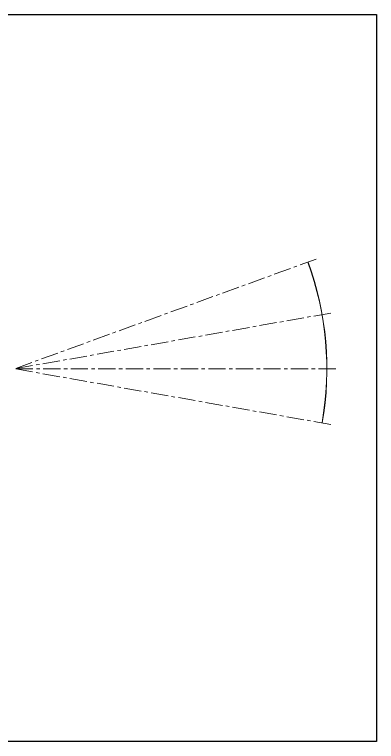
# Model space of a CAD drawing. Header units: millimetres. Extents: x -8 to 3214, y -115 to 422.
# Drawn here: x 2947 to 3214, y -115 to 422 of the extents above; entities that cross this region are included whole.
import ezdxf

# ---------------------------------------------------------------- set-up
doc = ezdxf.new("R2010")
doc.units = ezdxf.units.MM
doc.linetypes.add('CENTERX2', pattern=[20.32, 12.7, -2.54, 2.54, -2.54])
doc.layers.add('粗实线1', color=230, linetype='Continuous', lineweight=15)

msp = doc.modelspace()

# ---------------------------------------------------------------- linework, layer by layer
at = {"color": 3}
msp.add_lwpolyline([(2489.491133, 422.468694), (3214.340364, 422.468694), (3214.340364, -114.742537), (2489.491133, -114.742537)], close=True, dxfattribs=at)
at = {"layer": '粗实线1', "linetype": 'CENTERX2'}
for p in [(3169.94809, 241.776509), (3180.644888, 201.855516), (3180.644888, 201.855516), (3184.24697, 160.683533), (3180.644888, 119.51155)]:
    msp.add_line(p, (2947.14697, 160.683533), dxfattribs=at)
at = {"layer": '粗实线1'}
for radius in [230.5, 230.628775]:
    msp.add_arc((2947.14697, 160.683533), radius, 350, 20, dxfattribs=at)

doc.saveas('drawing.dxf')
